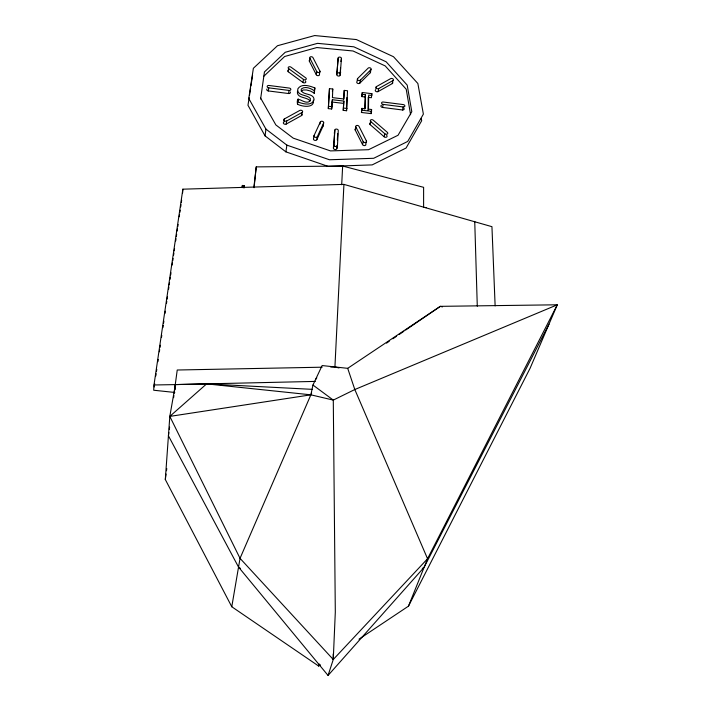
<?xml version="1.0" encoding="UTF-8"?>
<svg xmlns="http://www.w3.org/2000/svg" width="711" height="711" viewBox="0 0 711 711"><rect width="100%" height="100%" fill="white"/><g stroke="black" fill="none" stroke-linecap="round" stroke-linejoin="round"><path stroke-width="1.07" d="M423.605 207.088L423.614 187.322L342.649 166.036L256.236 166.889L253.898 187.34M368.005 110.338L368.227 97.354L371.382 97.718L371.889 93.665L362.272 92.528L362.237 94.314L365.401 94.687L365.143 108.756L361.952 108.383L361.446 112.48L371.151 113.609L371.178 111.787M371.151 113.609L371.666 109.521L368.476 109.147L368.698 95.078L371.862 95.452M364.707 108.863L365.401 94.687M364.93 96.963L361.775 96.589L362.272 92.528M361.446 112.48L361.952 108.383M346.568 110.738L347.537 90.777L344.231 90.386L343.955 98.998L332.446 97.638L332.784 89.035L329.469 88.644L328.322 108.605L331.673 108.996L332.366 99.736L343.884 101.086L343.226 110.347L346.568 110.738L346.968 97.478M343.591 99.122L344.231 90.386M343.226 110.347L343.884 101.086M331.673 108.996L332.366 99.736M328.322 108.605L329.469 88.644M168.871 432.537L168.427 435.799L238.54 567.085L328.055 675.45L333.263 659.506L335.308 612.144L333.29 400.097L312.964 385.042L322.127 365.552L347.697 368.334L440.331 306.343L557.291 304.797L530.068 368.316L408.478 606.154L358.984 639.162M339.049 367.951L334.925 366.947L343.928 184.389L182.86 189.179L153.985 384.98L153.709 390.232L174.799 392.454M301.171 91.088L303.099 90.021L306.494 89.968L310.476 91.035L314.342 93.185L314.449 91.23M314.342 93.185L314.875 87.968C309.88 85.889 301.348 83.089 297.82 88.893C296.647 96.323 307.259 94.287 310.431 98.607L310.165 100.74C305.277 106.401 295.652 92.901 297.5 104.17C302.104 106.766 314.751 108.516 313.364 100.215M341.698 184.753L342.649 166.036M337.467 145.471L338.276 130.548A1.742 1.235 11.2 0 0 336.623 129.091A1.742 1.235 11.2 0 0 334.828 130.122L333.406 148.075A1.76 1.262 11.2 0 0 335.068 149.55A1.76 1.262 11.2 0 0 336.881 148.501L337.467 145.471A1.76 1.262 11.2 0 1 335.654 146.519A1.76 1.262 11.2 0 1 333.974 145.035L334.828 130.122M340.142 75.108L341.449 58.462A1.662 1.129 11 0 0 339.867 57.111A1.662 1.129 11 0 0 338.16 58.026L336.818 74.682A1.68 1.146 11.1 0 0 338.418 76.05A1.68 1.146 11.1 0 0 340.142 75.108L340.542 67.803M336.881 148.501L337.058 145.311M337.343 139.978L337.698 133.588M336.818 74.682L338.16 58.026M297.5 104.17L298.033 99.033M182.603 192.93L182.86 189.179M320.483 664.838L318.652 666.056L231.777 606.75L165.316 479.525L169.813 416.397L175.386 384.598L206.634 383.869L312.12 389.344M175.013 389.512L175.386 384.598L153.985 384.98M254.067 187.74L256.236 166.889M242.14 187.615L242.38 185.447L244.22 185.669L243.98 187.837L244.22 185.669M242.122 187.597L242.38 185.447M290.204 91.932A1.706 1.191 9.4 0 1 290.097 93.114A1.706 1.191 9.4 0 1 288.577 93.523L268.358 90.946L268.758 87.853A1.715 1.191 8.7 0 1 267.176 86.449A1.715 1.191 8.7 0 1 268.998 85.48L289.235 88.066A1.715 1.191 9.4 0 1 290.835 89.47A1.715 1.191 9.4 0 1 289.03 90.439L268.758 87.853M421.285 118.559L421.676 120.746L406.061 148.039L372.182 164.899L328.233 166.41L285.884 151.852L265.052 135.872L265.95 129.118L248.77 98.482L253.374 68.283L277.494 45.726L314.689 35.55L356.389 39.558L393.512 56.729L417.864 83.498L423.374 114.133L407.705 141.445L373.666 158.295L329.486 159.762L286.897 145.142L265.95 129.118M165.316 479.525L166.045 474.041M166.49 470.753L166.783 468.558M169.316 429.266L169.609 427.089M173.608 397.671L173.902 395.494M174.204 393.307L175.386 384.598M305.259 80.956A1.698 1.164 9.9 0 1 305.366 82.627A1.698 1.164 9.9 0 1 302.993 82.494L288.275 71.758L288.719 68.674A1.689 1.155 9.4 0 1 288.622 67.012A1.689 1.155 9.4 0 1 290.995 67.154L305.739 77.872A1.698 1.173 9.9 0 1 305.854 79.552A1.698 1.173 9.9 0 1 303.473 79.41L288.719 68.674M260.599 99.051L264.439 71.944L285.227 52.276L317.533 43.344L353.829 46.81L386.135 61.795L407.199 85.107L411.802 111.68L398.053 135.25L368.565 149.701L330.473 150.91L293.225 138.147L275.859 124.932L260.653 98.118M154.198 386.935L154.678 383.647M155.807 375.959L156.136 373.764M156.456 371.569L156.784 369.373M157.913 361.686L158.233 359.49M159.362 351.803L159.691 349.608M160.011 347.412L160.339 345.217M161.468 337.529L161.788 335.334M162.917 327.655L163.246 325.46M163.566 323.256L163.886 321.061M165.023 313.382L165.343 311.187M166.472 303.499L166.801 301.304M167.121 299.109L167.441 296.914M168.578 289.226L168.898 287.031M169.218 284.835L169.547 282.64M170.027 279.343L170.356 277.148M170.676 274.953L170.996 272.757M172.133 265.07L172.453 262.874M172.773 260.679L173.102 258.484M173.582 255.196L173.911 253M174.231 250.805L174.55 248.601M175.688 240.922L176.008 238.727M176.328 236.532L176.657 234.337M177.137 231.039L177.466 228.844M177.786 226.649L178.106 224.454M179.243 216.766L179.563 214.571M179.883 212.376L180.212 210.18M180.692 206.883L181.021 204.688M181.341 202.493L181.661 200.298M284.373 118.933L283.92 122.008A1.742 1.235 9.3 0 0 283.769 123.75A1.742 1.235 9.3 0 0 286.213 124.061L301.571 115.546L302.059 112.48A1.733 1.218 9.8 0 0 302.193 110.765A1.733 1.218 9.8 0 0 299.766 110.454L284.373 118.933A1.751 1.235 9.3 0 0 284.213 120.683A1.751 1.235 9.3 0 0 286.666 120.994L302.059 112.48M288.577 93.523L289.03 90.439M286.213 124.061L286.666 120.994M249.134 97.745L247.979 105.281L265.052 135.872M249.463 95.585L250.61 88.048M250.939 85.889L252.574 75.117M285.884 151.852L286.897 145.142M298.282 99.069L297.678 101.335M302.993 82.494L303.473 79.41M309.374 61.217L309.863 58.124A1.671 1.138 10.1 0 1 310.84 56.747A1.671 1.138 10.1 0 1 312.973 57.627L319.932 71.144L319.417 74.22A1.68 1.155 10.4 0 1 318.448 75.624A1.68 1.155 10.4 0 1 316.297 74.744L309.374 61.217A1.671 1.138 10.1 0 1 309.649 60.115M316.297 74.744L316.804 71.66L309.863 58.124M314.626 89.497L314.875 87.968M314.111 93.15L314.493 90.857C310.991 88.413 305.419 85.951 301.526 88.795L301.1 89.942C302.655 95.781 313.906 92.572 314.084 99.807C311.96 106.383 302.628 103.904 297.856 101.877M231.777 606.75L240.034 558.348L311.649 393.023M314.049 135.579L313.524 138.627A1.751 1.253 10.4 0 0 314.644 140.316A1.751 1.253 10.4 0 0 316.83 139.694L323.096 126.069L323.638 123.012A1.742 1.226 10.6 0 0 322.518 121.35A1.742 1.226 10.6 0 0 320.35 121.963L314.049 135.579A1.76 1.253 10.4 0 0 315.169 137.267A1.76 1.253 10.4 0 0 317.364 136.645L323.638 123.012M316.83 139.694L317.364 136.645M319.994 123.998L320.35 121.963M332.375 91.319L332.784 89.035M340.889 61.528L341.449 58.462M333.406 148.075L333.974 145.035M357.597 78.566L356.993 81.623A1.68 1.155 11.8 0 0 357.5 83.285A1.68 1.155 11.8 0 0 359.793 83.178L370.315 72.709L370.946 69.66A1.671 1.138 12.1 0 0 370.431 68.016A1.671 1.138 12.1 0 0 368.156 68.123L357.597 78.566A1.68 1.155 11.8 0 0 358.104 80.227A1.68 1.155 11.8 0 0 360.406 80.121L370.946 69.66M359.793 83.178L360.406 80.121M361.775 96.589L362.237 94.314M355.207 129.989L355.829 126.958A1.733 1.226 12 0 1 356.815 125.456A1.733 1.226 12 0 1 359.028 126.398L366.432 141.018L365.774 144.04A1.742 1.244 12.3 0 1 364.796 145.568A1.742 1.244 12.3 0 1 362.566 144.617L355.207 129.989A1.733 1.226 12 0 1 355.802 128.602M297.465 91.195C296.291 98.616 306.885 96.58 310.049 100.9M371.569 95.176L371.889 93.665M362.566 144.617L363.205 141.596L355.829 126.958M376.003 88.626L376.439 86.6L390.641 78.637A1.671 1.138 12.8 0 1 392.979 78.939A1.671 1.138 12.8 0 1 392.943 80.565L392.259 83.605L378.083 91.595A1.68 1.155 12.4 0 1 375.737 91.292A1.68 1.155 12.4 0 1 375.79 89.639M312.964 385.042L310.867 394.827L169.813 416.397L240.034 558.348L333.263 659.506L427.56 558.757L557.291 304.797L354.816 389.53L333.29 400.097L310.867 394.827L206.634 383.869L169.813 416.397M386.615 135.33A1.724 1.226 13 0 1 386.571 137.072A1.724 1.226 13 0 1 384.153 136.77L370.138 124.629L370.786 121.599A1.724 1.209 12.4 0 1 370.849 119.866A1.724 1.209 12.4 0 1 373.248 120.177L387.308 132.308A1.733 1.226 13 0 1 387.264 134.059A1.733 1.226 13 0 1 384.847 133.757L370.786 121.599M378.083 91.595L378.741 88.555L392.943 80.565M403.937 108.374A1.698 1.173 13.4 0 1 403.919 109.565A1.698 1.173 13.4 0 1 402.47 109.983L382.545 107.441L383.22 104.41A1.698 1.182 12.7 0 1 381.576 103.006A1.698 1.182 12.7 0 1 383.282 102.029L403.217 104.57A1.698 1.173 13.4 0 1 404.879 105.983A1.698 1.173 13.4 0 1 403.19 106.961L383.22 104.41M384.153 136.77L384.847 133.757M402.47 109.983L403.19 106.961M318.652 666.056L319.292 663.985M408.478 606.154L427.56 558.757L354.816 389.53L347.697 368.334M328.055 675.45L424.112 567.307L548.963 324.234M315.524 379.612L316.786 377.834M263.914 76.166L284.64 56.498L316.848 47.548L353.038 50.988L385.229 65.936L406.221 89.231L410.603 114.729M386.517 343.146L389.255 341.28M392.899 338.783L396.551 336.285M399.289 334.419L403.848 331.299M405.67 330.046L440.331 306.343L442.464 306.903M422.272 568.516L424.112 567.307M315.329 381.407L175.261 384.58L177.235 370.013L322.163 367.196M330.704 367.027L334.925 366.947M331.948 102.02L343.449 103.371M328.731 106.321L332.081 106.712M343.662 108.072L347.004 108.463M361.908 110.205L371.64 111.343M424.52 207.416L426.307 207.639M343.928 184.389L491.941 226.676L495.132 305.917M238.54 567.085L240.38 568.32M474.735 221.388L477.285 306.219M333.21 653.96L333.263 659.506M337.601 61.102A1.662 1.129 11 0 1 338.134 60.364M340.702 72.042A1.68 1.146 11.1 0 1 338.978 72.984A1.68 1.146 11.1 0 1 337.378 71.615M268.358 90.946A1.715 1.191 8.7 0 1 266.945 90.164A1.715 1.191 8.7 0 1 267.069 88.982M334.25 133.161A1.742 1.235 11.2 0 1 334.517 132.566M382.545 107.441A1.698 1.182 12.7 0 1 381.016 106.508A1.698 1.182 12.7 0 1 381.416 105.255M370.138 124.629A1.715 1.209 12.4 0 1 370.191 122.896M366.432 141.018A1.751 1.244 12.3 0 1 365.445 142.547A1.751 1.244 12.3 0 1 363.205 141.596M323.132 125.429A1.733 1.226 10.6 0 1 323.096 126.069M301.704 113.831A1.733 1.218 9.8 0 1 301.571 115.546M288.275 71.758A1.689 1.155 9.4 0 1 288.177 70.105M319.932 71.144A1.689 1.155 10.4 0 1 318.963 72.549A1.689 1.155 10.4 0 1 316.804 71.66M370.129 71.304A1.662 1.138 12.1 0 1 370.315 72.709M392.543 82.245A1.671 1.138 12.8 0 1 392.259 83.605M378.741 88.555A1.689 1.155 12.4 0 1 376.386 88.253A1.689 1.155 12.4 0 1 376.439 86.6"/></g></svg>
